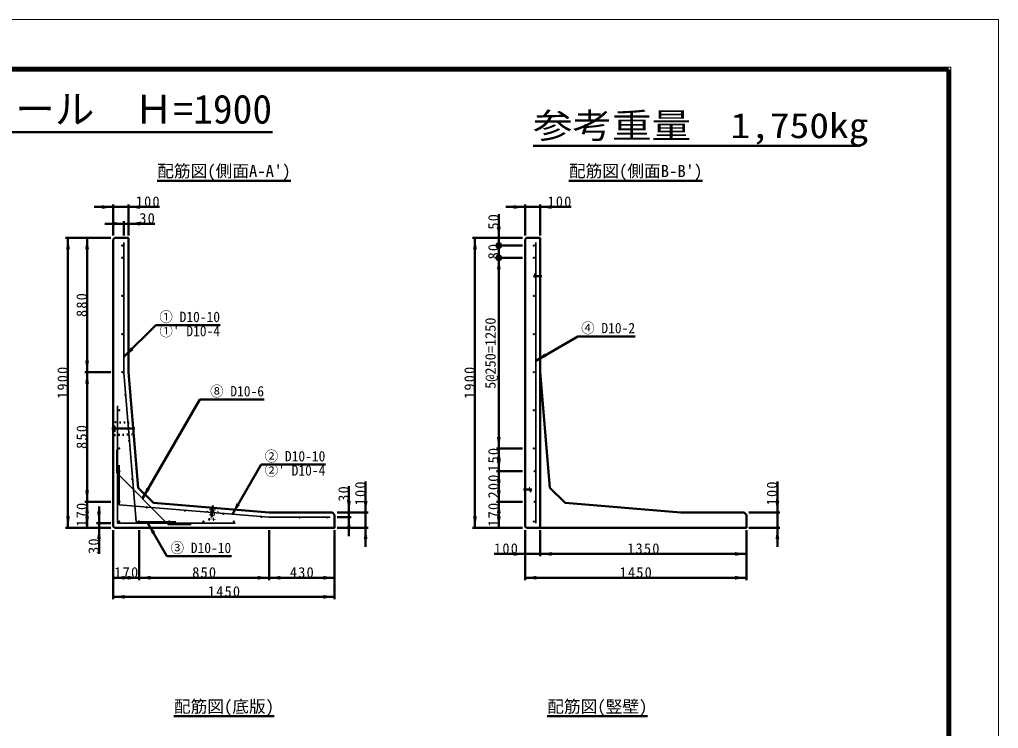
# Model space of a CAD drawing. Units: millimetres, scale not verified. Extents: x -2102 to 2102, y -1485 to 1485.
# Drawn here: x 50 to 2102, y -2 to 1485 of the extents above; entities that cross this region are included whole.
import ezdxf
from ezdxf.enums import TextEntityAlignment as Align

# ---------------------------------------------------------------- set-up
doc = ezdxf.new("R2010")
doc.units = ezdxf.units.MM
doc.header["$LTSCALE"] = 5
doc.linetypes.add('DOTTED', pattern=[1.75, 0.25, -1.5])
doc.linetypes.add('LONG_DASHED_DOTTED', pattern=[15.25, 12, -1.5, 0.25, -1.5])
doc.layers.add('0-0_V-nasSTD', color=7, linetype='Continuous', lineweight=50)
doc.layers.add('0-1_0', color=7, linetype='Continuous', lineweight=100)
doc.styles.add('ＭＳ ゴシック', font='')
doc.styles.get('ＭＳ ゴシック').set_extended_font_data('MS Gothic')

msp = doc.modelspace()

# ---------------------------------------------------------------- linework, layer by layer
at = {"layer": '0-0_V-nasSTD', "lineweight": 100}
for p, q in [((1997.5, 1380), (-1997.5, 1380)), ((1997.5, -1380), (1997.5, 1380))]:
    msp.add_line(p, q, dxfattribs=at)
at = {"layer": '0-0_V-nasSTD'}
for p, q in [((-580.608, 1248.465), (580.608, 1248.465)), ((338.885, 1146.713), (618.885, 1146.713)), ((1202.085, 1146.713), (1482.085, 1146.713)), ((246.885, 1096.713), (246.885, 1031.713)), ((278.885, 1096.713), (278.885, 1031.713)), ((278.885, 1091.713), (343.885, 1091.713)), ((1110.085, 1096.713), (1110.085, 1031.713)), ((1142.085, 1096.713), (1142.085, 1031.713)), ((1142.085, 1091.713), (1207.085, 1091.713)), ((1055.085, 1076.713), (1055.085, 1026.713)), ((229.285, 1056.713), (269.285, 1056.713)), ((269.285, 1061.713), (269.285, 1031.713)), ((269.285, 1056.713), (278.885, 1056.713)), ((278.885, 1056.713), (333.885, 1056.713)), ((241.885, 1026.713), (146.885, 1026.713)), ((151.885, 1026.713), (151.885, 418.713)), ((191.885, 1026.713), (191.885, 745.113)), ((249.765, 1026.713), (246.885, 1023.833)), ((277.285, 1026.713), (249.765, 1026.713)), ((1105.085, 1026.713), (1000.085, 1026.713)), ((1005.085, 1026.713), (1005.085, 418.713)), ((1055.085, 1026.713), (1055.085, 1010.713)), ((1112.965, 1026.713), (1110.085, 1023.833)), ((1140.485, 1026.713), (1112.965, 1026.713)), ((246.885, 1023.833), (246.885, 421.593)), ((278.885, 1025.113), (278.885, 745.113)), ((1105.085, 1010.713), (1050.085, 1010.713)), ((1055.085, 1010.713), (1055.085, 985.113)), ((1110.085, 1023.833), (1110.085, 421.593)), ((1142.085, 1025.113), (1142.085, 418.713)), ((1105.085, 985.113), (1050.085, 985.113)), ((1055.085, 985.113), (1055.085, 585.113)), ((269.285, 777.113), (335.873, 843.702)), ((335.873, 843.702), (470.873, 843.702)), ((241.885, 745.113), (186.885, 745.113)), ((191.885, 745.113), (191.885, 473.113)), ((308.061, 479.889), (428.061, 687.735)), ((428.061, 687.735), (563.061, 687.735)), ((1105.085, 585.113), (1050.085, 585.113)), ((1055.085, 585.113), (1055.085, 537.113)), ((496.666, 447.39), (556.666, 551.314)), ((556.666, 551.314), (691.666, 551.314)), ((1105.085, 537.113), (1050.085, 537.113)), ((1055.085, 537.113), (1055.085, 473.113)), ((740.885, 450.713), (740.885, 505.713)), ((241.885, 473.113), (186.885, 473.113)), ((191.885, 473.113), (191.885, 418.713)), ((1105.085, 473.113), (1050.085, 473.113)), ((1055.085, 473.113), (1055.085, 418.713)), ((573.285, 450.713), (330.85, 470.678)), ((1436.485, 450.713), (1194.05, 470.678)), ((573.285, 450.713), (706.085, 450.713)), ((706.085, 450.713), (710.885, 445.913)), ((780.885, 450.713), (715.885, 450.713)), ((745.885, 441.113), (715.885, 441.113)), ((1436.485, 450.713), (1569.285, 450.713)), ((1569.285, 450.713), (1574.085, 445.913)), ((1644.085, 450.713), (1579.085, 450.713)), ((241.885, 418.713), (146.885, 418.713)), ((241.885, 428.313), (211.885, 428.313)), ((216.885, 418.713), (216.885, 363.713)), ((246.885, 421.593), (249.765, 418.713)), ((246.885, 268.713), (246.885, 413.713)), ((301.285, 308.713), (301.285, 413.713)), ((573.285, 308.713), (573.285, 413.713)), ((710.885, 268.713), (710.885, 413.713)), ((780.885, 418.713), (715.885, 418.713)), ((775.885, 418.713), (775.885, 378.713)), ((1105.085, 418.713), (1000.085, 418.713)), ((1110.085, 421.593), (1112.965, 418.713)), ((1110.085, 308.713), (1110.085, 413.713)), ((1142.085, 358.713), (1142.085, 413.713)), ((1574.085, 308.713), (1574.085, 413.713)), ((1644.085, 418.713), (1579.085, 418.713)), ((1639.085, 418.713), (1639.085, 378.713)), ((1110.085, 363.713), (1045.085, 363.713)), ((1142.085, 363.713), (1110.085, 363.713)), ((301.285, 313.713), (246.885, 313.713)), ((573.285, 313.713), (301.285, 313.713)), ((710.885, 313.713), (573.285, 313.713)), ((1574.085, 313.713), (1110.085, 313.713)), ((710.885, 273.713), (246.885, 273.713)), ((373.885, 23.113), (583.885, 23.113)), ((1156.605, 23.113), (1366.605, 23.113))]:
    msp.add_line(p, q, dxfattribs=at)
at = {"layer": '0-0_V-nasSTD', "lineweight": 35}
for p, q in [((269.285, 1017.113), (269.285, 744.719)), ((1132.485, 1017.113), (1132.485, 428.313)), ((269.285, 744.719), (295.131, 430.873)), ((255.845, 428.313), (255.845, 674.713)), ((253.925, 534.025), (253.925, 582.025)), ((253.925, 534.025), (362.196, 425.753)), ((259.045, 466.959), (259.045, 549.839)), ((259.045, 466.959), (572.89, 441.113)), ((572.89, 441.113), (701.285, 441.113)), ((255.845, 428.313), (502.245, 428.313)), ((295.131, 430.873), (378.011, 430.873)), ((362.196, 425.753), (410.196, 425.753))]:
    msp.add_line(p, q, dxfattribs=at)
at = {"layer": '0-0_V-nasSTD', "linetype": 'LONG_DASHED_DOTTED'}
for p, q in [((1127.685, 946.713), (1145.285, 946.713)), ((291.685, 626.713), (243.685, 626.713)), ((1124.485, 498.713), (1106.885, 498.713)), ((455.558, 465.425), (453.506, 440.51))]:
    msp.add_line(p, q, dxfattribs=at)
at = {"layer": '0-0_V-nasSTD', "linetype": 'DOTTED'}
for p, q in [((1130.885, 943.513), (1130.885, 949.913)), ((1130.885, 949.913), (1142.085, 949.913)), ((1142.085, 943.513), (1130.885, 943.513)), ((287.647, 638.713), (250.085, 640.313)), ((250.085, 613.113), (246.885, 610.233)), ((250.085, 613.113), (289.624, 614.713)), ((1110.085, 501.913), (1121.285, 501.913)), ((1121.285, 495.513), (1110.085, 495.513)), ((1121.285, 495.513), (1121.285, 501.913)), ((450.898, 457.581), (450.715, 455.349)), ((450.715, 455.349), (452.39, 454.248)), ((450.715, 455.349), (458.688, 454.692)), ((450.898, 457.581), (458.871, 456.925)), ((452.39, 454.248), (451.077, 438.302)), ((452.39, 454.248), (456.855, 453.88)), ((456.855, 453.88), (455.542, 437.934)), ((456.855, 453.88), (458.688, 454.692)), ((458.871, 456.925), (458.688, 454.692)), ((447.597, 436.983), (447.518, 436.026)), ((447.518, 436.026), (458.68, 435.107)), ((447.597, 436.983), (451.077, 438.302)), ((447.597, 436.983), (458.759, 436.064)), ((451.077, 438.302), (455.542, 437.934)), ((455.542, 437.934), (458.759, 436.064)), ((458.759, 436.064), (458.68, 435.107))]:
    msp.add_line(p, q, dxfattribs=at)
at = {"layer": '0-0_V-nasSTD', "lineweight": 18}
for points in [[(-2102.5, -1485), (-2102.5, 1485), (2102.5, 1485), (2102.5, -1485)], [(-2002.5, -1385), (-2002.5, 1385), (2002.5, 1385), (2002.5, -1385)]]:
    msp.add_lwpolyline(points, close=True, dxfattribs=at)
at = {"layer": '0-0_V-nasSTD'}
for points in [[(278.885, 1091.713), (246.885, 1091.713), (206.885, 1091.713)], [(1142.085, 1091.713), (1110.085, 1091.713), (1070.085, 1091.713)], [(1132.485, 769.113), (1220.976, 820.204), (1340.976, 820.204)], [(278.885, 745.113), (298.85, 502.678), (330.85, 470.678)], [(1142.085, 745.113), (1162.05, 502.678), (1194.05, 470.678)], [(775.885, 418.713), (775.885, 450.713), (775.885, 515.713)], [(1639.085, 418.713), (1639.085, 450.713), (1639.085, 515.713)], [(216.885, 418.713), (216.885, 428.313), (216.885, 463.313)], [(249.765, 418.713), (710.885, 418.713), (710.885, 445.913)], [(740.885, 450.713), (740.885, 441.113), (740.885, 401.113)], [(1112.965, 418.713), (1574.085, 418.713), (1574.085, 445.913)], [(319.338, 428.313), (359.338, 359.031), (494.338, 359.031)], [(1574.085, 363.713), (1142.085, 363.713), (1110.085, 363.713)]]:
    msp.add_lwpolyline(points, dxfattribs=at)
at = {"layer": '0-0_V-nasSTD', "linetype": 'DOTTED'}
msp.add_lwpolyline([(250.085, 613.113), (250.085, 640.313), (246.885, 643.193)], dxfattribs=at)
at = {"layer": '0-0_V-nasSTD', "lineweight": 35}
for centre in [(265.605, 1010.713), (1128.805, 1010.713), (265.605, 985.113), (1128.805, 985.113), (265.605, 905.113), (1128.805, 905.113), (265.605, 825.113), (1128.805, 825.113), (265.605, 745.113), (1128.805, 745.113), (272.242, 697.113), (259.205, 665.113), (1128.805, 665.113), (280.148, 601.113), (259.205, 585.113), (1128.805, 585.113), (260.005, 537.113), (1130.565, 537.113), (286.736, 521.113), (260.005, 473.113), (1130.565, 473.113), (317.285, 461.203), (397.285, 454.615), (259.205, 431.513), (300.575, 431.833), (364.575, 431.833), (435.685, 431.513), (477.285, 448.027), (499.685, 431.513), (557.285, 441.438), (637.285, 440.153), (694.885, 440.153), (1128.805, 431.513)]:
    msp.add_circle(centre, 0.96, dxfattribs=at)
at = {"layer": '0-0_V-nasSTD'}
for centre in [(1055.085, 1010.713), (1055.085, 985.113)]:
    msp.add_circle(centre, 5, dxfattribs=at)
for centre in [(277.285, 1025.113), (1140.485, 1025.113)]:
    msp.add_arc(centre, 1.6, 0, 90, dxfattribs=at)
at = {"layer": '0-0_V-nasSTD', "linetype": 'DOTTED'}
msp.add_arc((455.148, 460.442), 13.76, 175.29215, 355.29215, dxfattribs=at)
at = {"layer": '0-0_V-nasSTD'}
for points in [[(222.885, 1091.713), (222.885, 1095.713), (246.885, 1091.713)], [(222.885, 1087.713), (222.885, 1091.713), (246.885, 1091.713)], [(278.885, 1091.713), (302.885, 1091.713), (302.885, 1095.713)], [(278.885, 1091.713), (302.885, 1087.713), (302.885, 1091.713)], [(1086.085, 1091.713), (1086.085, 1095.713), (1110.085, 1091.713)], [(1086.085, 1087.713), (1086.085, 1091.713), (1110.085, 1091.713)], [(1142.085, 1091.713), (1166.085, 1091.713), (1166.085, 1095.713)], [(1142.085, 1091.713), (1166.085, 1087.713), (1166.085, 1091.713)], [(245.285, 1056.713), (245.285, 1060.713), (269.285, 1056.713)], [(245.285, 1052.713), (245.285, 1056.713), (269.285, 1056.713)], [(278.885, 1056.713), (302.885, 1056.713), (302.885, 1060.713)], [(278.885, 1056.713), (302.885, 1052.713), (302.885, 1056.713)], [(1051.085, 1050.713), (1055.085, 1026.713), (1055.085, 1050.713)], [(1055.085, 1026.713), (1055.085, 1050.713), (1059.085, 1050.713)], [(147.885, 1002.713), (151.885, 1002.713), (151.885, 1026.713)], [(151.885, 1002.713), (151.885, 1026.713), (155.885, 1002.713)], [(187.885, 1002.713), (191.885, 1002.713), (191.885, 1026.713)], [(191.885, 1002.713), (191.885, 1026.713), (195.885, 1002.713)], [(1001.085, 1002.713), (1005.085, 1002.713), (1005.085, 1026.713)], [(1005.085, 1002.713), (1005.085, 1026.713), (1009.085, 1002.713)], [(1051.085, 961.113), (1055.085, 961.113), (1055.085, 985.113)], [(1055.085, 961.113), (1055.085, 985.113), (1059.085, 961.113)], [(269.285, 777.113), (283.427, 796.912), (286.255, 794.084)], [(269.285, 777.113), (286.255, 794.084), (289.084, 791.255)], [(1132.485, 769.113), (1151.27, 784.577), (1153.27, 781.113)], [(1132.485, 769.113), (1153.27, 781.113), (1155.27, 777.649)], [(187.885, 769.113), (191.885, 745.113), (191.885, 769.113)], [(191.885, 745.113), (191.885, 769.113), (195.885, 769.113)], [(187.885, 721.113), (191.885, 721.113), (191.885, 745.113)], [(191.885, 721.113), (191.885, 745.113), (195.885, 721.113)], [(1051.085, 609.113), (1055.085, 585.113), (1055.085, 609.113)], [(1055.085, 585.113), (1055.085, 609.113), (1059.085, 609.113)], [(1051.085, 561.113), (1055.085, 561.113), (1055.085, 585.113)], [(1055.085, 561.113), (1055.085, 585.113), (1059.085, 561.113)], [(1051.085, 561.113), (1055.085, 537.113), (1055.085, 561.113)], [(1055.085, 537.113), (1055.085, 561.113), (1059.085, 561.113)], [(1051.085, 513.113), (1055.085, 513.113), (1055.085, 537.113)], [(1055.085, 513.113), (1055.085, 537.113), (1059.085, 513.113)], [(187.885, 497.113), (191.885, 473.113), (191.885, 497.113)], [(191.885, 473.113), (191.885, 497.113), (195.885, 497.113)], [(308.061, 479.889), (316.597, 502.673), (320.061, 500.673)], [(308.061, 479.889), (320.061, 500.673), (323.525, 498.673)], [(1051.085, 497.113), (1055.085, 473.113), (1055.085, 497.113)], [(1055.085, 473.113), (1055.085, 497.113), (1059.085, 497.113)], [(187.885, 449.113), (191.885, 449.113), (191.885, 473.113)], [(191.885, 449.113), (191.885, 473.113), (195.885, 449.113)], [(736.885, 474.713), (740.885, 450.713), (740.885, 474.713)], [(740.885, 450.713), (740.885, 474.713), (744.885, 474.713)], [(771.885, 474.713), (775.885, 450.713), (775.885, 474.713)], [(775.885, 450.713), (775.885, 474.713), (779.885, 474.713)], [(1051.085, 449.113), (1055.085, 449.113), (1055.085, 473.113)], [(1055.085, 449.113), (1055.085, 473.113), (1059.085, 449.113)], [(1635.085, 474.713), (1639.085, 450.713), (1639.085, 474.713)], [(1639.085, 450.713), (1639.085, 474.713), (1643.085, 474.713)], [(212.885, 452.313), (216.885, 428.313), (216.885, 452.313)], [(216.885, 428.313), (216.885, 452.313), (220.885, 452.313)], [(496.666, 447.39), (505.202, 470.175), (508.666, 468.175)], [(496.666, 447.39), (508.666, 468.175), (512.13, 466.175)], [(147.885, 442.713), (151.885, 418.713), (151.885, 442.713)], [(151.885, 418.713), (151.885, 442.713), (155.885, 442.713)], [(187.885, 442.713), (191.885, 418.713), (191.885, 442.713)], [(191.885, 418.713), (191.885, 442.713), (195.885, 442.713)], [(736.885, 417.113), (740.885, 417.113), (740.885, 441.113)], [(740.885, 417.113), (740.885, 441.113), (744.885, 417.113)], [(1001.085, 442.713), (1005.085, 418.713), (1005.085, 442.713)], [(1005.085, 418.713), (1005.085, 442.713), (1009.085, 442.713)], [(1051.085, 442.713), (1055.085, 418.713), (1055.085, 442.713)], [(1055.085, 418.713), (1055.085, 442.713), (1059.085, 442.713)], [(212.885, 394.713), (216.885, 394.713), (216.885, 418.713)], [(216.885, 394.713), (216.885, 418.713), (220.885, 394.713)], [(319.338, 428.313), (327.874, 405.529), (331.338, 407.529)], [(319.338, 428.313), (331.338, 407.529), (334.802, 409.529)], [(771.885, 394.713), (775.885, 394.713), (775.885, 418.713)], [(775.885, 394.713), (775.885, 418.713), (779.885, 394.713)], [(1635.085, 394.713), (1639.085, 394.713), (1639.085, 418.713)], [(1639.085, 394.713), (1639.085, 418.713), (1643.085, 394.713)], [(1086.085, 363.713), (1086.085, 367.713), (1110.085, 363.713)], [(1086.085, 359.713), (1086.085, 363.713), (1110.085, 363.713)], [(1142.085, 363.713), (1166.085, 363.713), (1166.085, 367.713)], [(1142.085, 363.713), (1166.085, 359.713), (1166.085, 363.713)], [(1550.085, 363.713), (1550.085, 367.713), (1574.085, 363.713)], [(1550.085, 359.713), (1550.085, 363.713), (1574.085, 363.713)], [(246.885, 313.713), (270.885, 313.713), (270.885, 317.713)], [(246.885, 313.713), (270.885, 309.713), (270.885, 313.713)], [(277.285, 313.713), (277.285, 317.713), (301.285, 313.713)], [(277.285, 309.713), (277.285, 313.713), (301.285, 313.713)], [(301.285, 313.713), (325.285, 313.713), (325.285, 317.713)], [(301.285, 313.713), (325.285, 309.713), (325.285, 313.713)], [(549.285, 313.713), (549.285, 317.713), (573.285, 313.713)], [(549.285, 309.713), (549.285, 313.713), (573.285, 313.713)], [(573.285, 313.713), (597.285, 313.713), (597.285, 317.713)], [(573.285, 313.713), (597.285, 309.713), (597.285, 313.713)], [(686.885, 313.713), (686.885, 317.713), (710.885, 313.713)], [(686.885, 309.713), (686.885, 313.713), (710.885, 313.713)], [(1110.085, 313.713), (1134.085, 313.713), (1134.085, 317.713)], [(1110.085, 313.713), (1134.085, 309.713), (1134.085, 313.713)], [(1550.085, 313.713), (1550.085, 317.713), (1574.085, 313.713)], [(1550.085, 309.713), (1550.085, 313.713), (1574.085, 313.713)], [(246.885, 273.713), (270.885, 273.713), (270.885, 277.713)], [(246.885, 273.713), (270.885, 269.713), (270.885, 273.713)], [(686.885, 273.713), (686.885, 277.713), (710.885, 273.713)], [(686.885, 269.713), (686.885, 273.713), (710.885, 273.713)]]:
    msp.add_solid(points, dxfattribs=at)
at = {"layer": '0-1_0', "lineweight": 50}
msp.add_line((1126.869, 1220.328), (1813.669, 1220.328), dxfattribs=at)

# ---------------------------------------------------------------- texts
at = {"layer": '0-0_V-nasSTD', "style": 'ＭＳ ゴシック'}
for s, height, p in [('1ｓｔタッチウォール  Ｈ=1900', 60.81, (-580.608, 1248.465)), ("配筋図(側面A-A')", 25.66, (338.885, 1146.713)), ("配筋図(側面B-B')", 25.66, (1202.085, 1146.713)), ('配筋図(底版)', 25.66, (373.885, 23.113)), ('配筋図(竪壁)', 25.66, (1156.605, 23.113))]:
    msp.add_text(s, height=height, dxfattribs=at).set_placement(p, align=Align.BOTTOM_LEFT)
for s, height, width, p in [('参考重量\u30001,750kg', 52.79, 1.15, (1126.869, 1220.328)), ('① D10-10', 21.85, 0.95, (343.444, 843.702)), ("①' D10-4", 21.85, 0.95, (343.444, 813.894)), ('④ D10-2', 21.85, 0.95, (1227.706, 820.204)), ('⑧ D10-6', 21.85, 0.95, (449.79, 687.735)), ('② D10-10', 21.85, 0.95, (564.237, 551.314)), ("②' D10-4", 21.85, 0.95, (564.237, 521.506)), ('③ D10-10', 21.85, 0.95, (366.909, 359.031))]:
    msp.add_text(s, height=height, dxfattribs=dict(at, width=width)).set_placement(p, align=Align.BOTTOM_LEFT)
msp.add_text('5@250=1250', height=21.99, rotation=90, dxfattribs=at).set_placement((1055.085, 710.113), align=Align.BOTTOM_LEFT)
at = {"layer": '0-0_V-nasSTD', "char_height": 21.99, "attachment_point": 7, "style": 'ＭＳ ゴシック'}
for s, insert in [('\\T1.17;100', (293.885, 1091.713)), ('\\T1.17;100', (1157.085, 1091.713)), ('\\T1.17;30', (301.385, 1056.713)), ('\\T1.17;100', (1045.085, 363.713)), ('\\T1.17;1350', (1324.335, 363.713)), ('\\T1.17;170', (249.085, 313.713)), ('\\T1.17;850', (412.285, 313.713)), ('\\T1.17;430', (617.085, 313.713)), ('\\T1.17;1450', (1308.335, 313.713)), ('\\T1.17;1450', (445.135, 273.713))]:
    msp.add_mtext(s, dxfattribs=dict(at, insert=insert))
at = {"layer": '0-0_V-nasSTD', "char_height": 21.99, "attachment_point": 7, "rotation": 90, "style": 'ＭＳ ゴシック'}
for s, insert in [('\\T1.17;50', (1055.085, 1044.213)), ('\\T1.17;80', (1055.085, 981.663)), ('\\T1.17;880', (191.885, 860.913)), ('\\T1.17;1900', (151.885, 688.963)), ('\\T1.17;1900', (1005.085, 688.963)), ('\\T1.17;850', (191.885, 584.113)), ('\\T1.17;150', (1055.085, 536.113)), ('\\T1.17;100', (775.885, 465.713)), ('\\T1.17;200', (1055.085, 480.113)), ('\\T1.17;100', (1639.085, 465.713)), ('\\T1.17;30', (740.885, 473.213)), ('\\T1.17;170', (191.885, 420.913)), ('\\T1.17;170', (1055.085, 420.913)), ('\\T1.17;30', (216.885, 363.713))]:
    msp.add_mtext(s, dxfattribs=dict(at, insert=insert))

doc.saveas('drawing.dxf')
